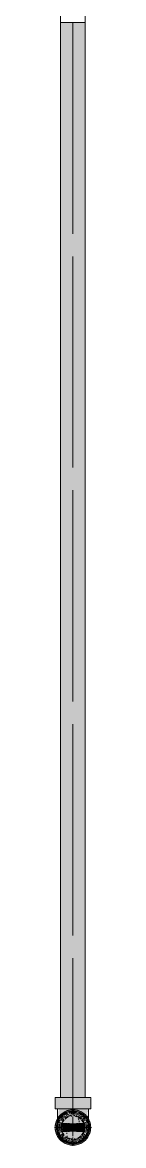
# Model space of a CAD drawing. Header units: millimetres. Extents: x -4000 to 187956, y -58990 to 162485.
# Drawn here: x 109225 to 109275, y 66426 to 67950 of the extents above; entities that cross this region are included whole.
import ezdxf

# ---------------------------------------------------------------- set-up
doc = ezdxf.new("R2010")
doc.units = ezdxf.units.MM
doc.linetypes.add('Dash 1_16_', pattern=[317.5, 158.75, -158.75])
for name, color, linetype, lineweight in [('F-SPRN', 3, 'Continuous', 9), ('P-PIPE', 3, 'Continuous', 9), ('P-PIPE-CNTR', 3, 'Continuous', 9)]:
    doc.layers.add(name, color=color, linetype=linetype, lineweight=lineweight)

# ---------------------------------------------------------------- blocks, each defined once
blk = doc.blocks.new('Sprinkler_Up - DN20-V487-0_000')
at = {"layer": 'F-SPRN', "transparency": 33554534}
for points in [[(-13.5, 0), (-3.9, 0.7), (-2.3, 4), (-1.3, 4), (-0.6, 4), (0.6, 4), (1.5, 4), (1.7, 2.9), (4.6, 0), (22.2, 0), (18, 13.1), (6.9, 21.2), (-6.9, 21.2), (-18, 13.1), (-22.2, 0)], [(0, -16.7), (4.3, -16.1), (11.8, -11.8), (16.1, -4.3), (16.1, 4.3), (11.8, 11.8), (8.3, 14.4), (0, 16.7), (-4.3, 16.1), (-11.8, 11.8), (-16.1, 4), (-16.1, -4.3), (-11.8, -11.8), (-8.3, -14.4)], [(0, -15.6), (7.8, -13.5), (13.5, -7.8), (15.1, -4), (15.1, 4), (13.5, 7.8), (7.8, 13.5), (0, 15.6), (-7.8, 13.5), (-11, 11), (-15.1, 4), (-15.1, -4), (-11, -11), (-7.8, -13.5)], [(0, -21.2), (6.9, -21.2), (18, -13.1), (22.2, 0), (3.9, -0.7), (1.7, -2.9), (1.2, -3.5), (0.6, -4), (-0.6, -4), (-1.2, -3.5), (-1.7, -2.9), (-4.6, 0), (-22.2, 0), (-18, -13.1), (-6.9, -21.2)], [(-10.9, -5.5), (-10.9, 5.4), (-14.5, 5.4), (-14.5, -5.5)], [(-7.7, -5.5), (-7.7, 5.4), (-10.9, 5.4), (-10.9, -5.5)], [(0, -5.5), (0, 5.4), (-7.7, 5.4), (-7.7, -5.5)], [(-5.7, 0), (5.7, 0), (2.9, 4.9), (-3.4, 4)], [(2.9, -4.9), (5.7, 0), (-5.7, 0), (-2.9, -4.9)], [(0, 0), (4.6, 0), (-0.7, 4), (-4.6, 0)], [(0, -4.6), (4.6, 0), (-4.6, 0)], [(0, -2.6), (1.3, 0), (-1.8, 0)], [(-1.3, 0), (1.8, 0), (0, 2.6)], [(0, -5.5), (7.7, -5.5), (7.7, 5.4), (0, 5.4), (0, 4)], [(10.9, -5.5), (10.9, 5.4), (7.7, 5.4), (7.7, -5.5)], [(14.5, -5.5), (14.5, 5.4), (10.9, 5.4), (10.9, -5.5)]]:
    blk.add_hatch(color=1, dxfattribs=at).paths.add_polyline_path(points)
at = {"layer": 'F-SPRN', "color": 1}
for p, q in [((-11.5, 5.4), (-14.5, 5.4)), ((-14.5, 5.4), (-11.3, 5.4)), ((-14.5, 5.4), (-14.5, 4)), ((-14.5, 3.3), (-14.5, 0)), ((-11.5, 5.4), (-11.5, 4)), ((-10.9, 1.9), (-10.9, 3.6)), ((-10.8, 5.4), (-8, 5.4)), ((-8.1, 5.4), (-10.8, 5.4)), ((-8.1, 5.4), (-8.1, 4)), ((-8.1, 2.5), (-8.1, 0.7)), ((-7.7, 4), (-7.7, 2.7)), ((-7.7, 4), (-7.7, 2.7)), ((-7.7, 2.1), (-7.7, 0.5)), ((-7.7, 2.1), (-7.7, 0.5)), ((-6.7, 5.4), (-4.7, 5.4)), ((-5.8, 3.8), (-5.8, 2.2)), ((-2.1, 0.1), (-2.1, 0)), ((-2.1, 0), (-2.1, 0)), ((-2.1, 0), (-2.1, -0.1)), ((-1.4, 1.5), (-1.5, 1.5)), ((-1.5, 1.5), (-1.5, 1.4)), ((-1.4, 1.6), (-1.4, 1.5)), ((-1.1, 1.8), (-1.2, 1.7)), ((-1.2, 1.7), (-1.2, 1.7)), ((-0.6, 2), (-0.7, 2)), ((-0.4, 2), (-0.5, 2)), ((0, 2.1), (-0.1, 2.1)), ((0.1, 2.1), (0, 2.1)), ((0.2, 2.1), (0.1, 2.1)), ((0.6, 2), (0.5, 2)), ((0.7, 2), (0.6, 2)), ((0.8, 1.9), (0.7, 2)), ((2.1, 0), (2.1, 0.1)), ((2.1, 0), (2.1, 0)), ((4.7, 5.4), (6.5, 5.4)), ((7.7, 5.4), (10.8, 5.4)), ((7.7, 5.2), (7.7, 2.7)), ((7.7, 5.2), (7.7, 2.7)), ((7.7, 2.3), (7.7, 0.5)), ((7.7, 2.3), (7.7, 0.5)), ((10.8, 5.4), (8.1, 5.4)), ((8.1, 5.4), (8.1, 4)), ((8.1, 2.5), (8.1, 0.4)), ((10.9, 5.4), (14.5, 5.4)), ((10.9, 3.6), (10.9, 0.2)), ((14.5, 5.4), (11.5, 5.4)), ((11.5, 5.4), (11.5, 4)), ((11.5, 3), (11.5, 0.2)), ((14.5, 5.4), (14.5, 4)), ((14.5, 3.7), (14.5, -5.5)), ((-14.5, -1.3), (-14.5, -3.7)), ((-11.1, -5.5), (-14.5, -5.5)), ((-14.5, -5.5), (-11.5, -5.5)), ((-10.9, -2.6), (-10.9, -1.3)), ((-10.8, -5.5), (-8.1, -5.5)), ((-7.8, -5.5), (-10.8, -5.5)), ((-8.1, -4.2), (-8.1, -5.5)), ((-7.7, -2.7), (-7.7, -4)), ((-7.7, -2.7), (-7.7, -4)), ((-7, -5.5), (-5.8, -5.5)), ((-4.8, -5.5), (-7, -5.5)), ((-5.8, -2.3), (-5.8, -3.8)), ((-2.1, -0.2), (-2.1, -0.3)), ((0, -2.1), (0.1, -2.1)), ((7, -5.5), (4.8, -5.5)), ((5.8, -2.2), (5.8, -3.8)), ((5.8, -5.5), (7, -5.5)), ((7.7, -0.5), (7.7, -2.3)), ((7.7, -0.5), (7.7, -2.3)), ((7.7, -2.7), (7.7, -5.4)), ((7.7, -2.7), (7.7, -5.4)), ((10.8, -5.5), (7.7, -5.5)), ((8.1, -0.4), (8.1, -2.5)), ((8.1, -2.8), (8.1, -5.5)), ((8.1, -5.5), (10.8, -5.5)), ((10.9, -0.2), (10.9, -3.6)), ((14.5, -5.5), (10.9, -5.5)), ((11.5, -0.2), (11.5, -3)), ((11.5, -4), (11.5, -5.5)), ((11.5, -5.5), (14.5, -5.5))]:
    blk.add_line(p, q, dxfattribs=at)
at = {"layer": 'F-SPRN', "color": 1, "flags": 128}
for points in [[(-2, 0.5), (-2, 0.4), (-2.1, 0.3)], [(-2.1, 0.3), (-2.1, 0.2), (-2.1, 0.1)], [(-1.9, 0.8), (-2, 0.7), (-2, 0.6)], [(-2, 0.6), (-2, 0.5), (-2, 0.5)], [(-1.8, 1), (-1.9, 0.9), (-1.9, 0.8), (-1.9, 0.8)], [(-1.5, 1.4), (-1.6, 1.3), (-1.6, 1.3), (-1.7, 1.2), (-1.7, 1.1), (-1.8, 1.1), (-1.8, 1)], [(-1.2, 1.7), (-1.3, 1.6), (-1.4, 1.6)], [(-0.9, 1.9), (-0.9, 1.9), (-1, 1.8), (-1.1, 1.8)], [(-0.7, 2), (-0.8, 1.9), (-0.9, 1.9)], [(-0.5, 2), (-0.6, 2), (-0.6, 2)], [(-0.2, 2.1), (-0.3, 2.1), (-0.4, 2)], [(-0.1, 2.1), (-0.1, 2.1), (-0.2, 2.1)], [(0.4, 2), (0.3, 2.1), (0.2, 2.1)], [(0.5, 2), (0.4, 2), (0.4, 2)], [(1.1, 1.7), (1.1, 1.8), (1, 1.8), (0.9, 1.9), (0.8, 1.9), (0.8, 1.9)], [(1.4, 1.5), (1.3, 1.6), (1.3, 1.7), (1.2, 1.7), (1.1, 1.7)], [(2.1, 0.1), (2.1, 0.2), (2.1, 0.2), (2.1, 0.3), (2, 0.4), (2, 0.5), (2, 0.6), (2, 0.7), (1.9, 0.7), (1.9, 0.8), (1.9, 0.9), (1.8, 1), (1.8, 1), (1.8, 1.1), (1.7, 1.2), (1.7, 1.2), (1.6, 1.3), (1.6, 1.4), (1.5, 1.4), (1.4, 1.5), (1.4, 1.5)], [(-2.1, -0.1), (-2.1, -0.2), (-2.1, -0.2)], [(-2.1, -0.3), (-2, -0.4), (-2, -0.5), (-2, -0.6), (-2, -0.7), (-1.9, -0.7), (-1.9, -0.8), (-1.9, -0.9), (-1.8, -1), (-1.8, -1), (-1.8, -1.1), (-1.7, -1.2), (-1.7, -1.2), (-1.6, -1.3), (-1.6, -1.4), (-1.5, -1.4), (-1.4, -1.5), (-1.4, -1.5), (-1.3, -1.6), (-1.3, -1.7), (-1.2, -1.7), (-1.1, -1.7), (-1.1, -1.8), (-1, -1.8), (-0.9, -1.9), (-0.8, -1.9), (-0.8, -1.9), (-0.7, -2), (-0.6, -2), (-0.5, -2), (-0.4, -2), (-0.4, -2), (-0.3, -2.1), (-0.2, -2.1), (-0.1, -2.1), (0, -2.1)], [(0.1, -2.1), (0.1, -2.1), (0.2, -2.1), (0.3, -2.1), (0.4, -2), (0.5, -2), (0.6, -2), (0.6, -2), (0.7, -2), (0.8, -1.9), (0.9, -1.9), (0.9, -1.9), (1, -1.8), (1.1, -1.8), (1.2, -1.7), (1.2, -1.7), (1.3, -1.6), (1.4, -1.6), (1.4, -1.5), (1.5, -1.5), (1.5, -1.4), (1.6, -1.3), (1.6, -1.3), (1.7, -1.2), (1.7, -1.1), (1.8, -1.1), (1.8, -1), (1.9, -0.9), (1.9, -0.8), (1.9, -0.8), (2, -0.7), (2, -0.6), (2, -0.5), (2, -0.5), (2, -0.4), (2.1, -0.3), (2.1, -0.2), (2.1, -0.1), (2.1, 0)]]:
    blk.add_lwpolyline(points, dxfattribs=at)
at = {"layer": 'F-SPRN', "color": 1}
for radius, start, end in [(22.2, 360, 180), (21.9, 126.6942, 143.2701), (21.9, 108.2621, 125.7507), (16.7, 106.5995, 120), (16.7, 106.5995, 120), (21.9, 99.348, 107.901), (16.7, 96.4143, 105), (16.7, 96.4143, 105), (21.9, 90.145, 98.8503), (15.6, 95.5762, 100.6843), (15.6, 95.5762, 100.6843), (16.7, 83.0684, 90), (16.7, 83.0684, 90), (21.9, 72.5583, 89.4624), (15.6, 75.573, 80.5892), (15.6, 75.573, 80.5892), (16.7, 75, 75.1931), (16.7, 60, 75), (16.7, 60, 75), (16.7, 75, 75.1931), (21.9, 54.2493, 71.7379), (21.9, 36.7299, 53.3058), (21.9, 165.6773, 179.2615), (21.9, 144.7698, 164.8151), (16.7, 167.6802, 180), (16.7, 167.6802, 180), (16.7, 165, 166.2392), (16.7, 165, 166.2392), (16.7, 155.3879, 164.9693), (16.7, 155.3879, 164.9693), (15.6, 166.4265, 180), (15.6, 166.4265, 180), (15.6, 150.9409, 165), (15.6, 159.6139, 165.2993), (15.6, 165, 165.2993), (16.7, 136.7213, 149.931), (16.7, 136.7213, 149.931), (15.6, 150.9409, 156.3845), (15.6, 138.4214, 150), (15.6, 138.4214, 150), (16.7, 121.4181, 130.5751), (16.7, 121.4181, 130.5751), (15.6, 120.5262, 133.2078), (15.6, 120.5262, 133.2078), (15.6, 114.4363, 119.9813), (15.6, 114.4363, 119.9813), (4.63, 155.7832, 180), (4.63, 155.7832, 180), (5.71, 120, 131.9743), (4.63, 109.0192, 138.2703), (4.63, 109.0192, 138.2703), (2.56, 109.0192, 168.8278), (2.56, 109.0192, 168.8278), (2.04, 109.0192, 180), (4.63, 90, 102.999), (4.63, 77.001, 102.999), (4.63, 77.001, 90), (3.81, 57.0577, 90), (2.56, 14.5599, 90), (2.56, 14.5599, 90), (2.04, 10.4703, 90), (4.63, 17.9592, 54.3832), (4.63, 17.9592, 54.3832), (3.81, 16.1605, 43.8358), (5.71, 48.0257, 60), (15.6, 74.1219, 75), (15.6, 74.1219, 75), (15.6, 67.5614, 74.1219), (15.6, 67.5614, 74.1219), (15.6, 60.0187, 65.5637), (15.6, 60.0187, 65.5637), (15.6, 46.7922, 60), (15.6, 46.7922, 60), (16.7, 49.4249, 58.5819), (16.7, 49.4249, 58.5819), (15.6, 30, 41.5786), (15.6, 30, 41.5786), (16.7, 30, 43.2787), (16.7, 30, 43.2787), (15.6, 23.6155, 29.5646), (15.6, 15, 29.5646), (15.6, 15, 20.3861), (15.6, 14.7007, 15), (15.6, 14.7007, 15), (16.7, 15, 24.6121), (16.7, 15, 24.6121), (15.6, 360, 13.6618), (15.6, 0, 13.6618), (16.7, 13.7608, 15), (16.7, 13.7608, 15), (16.7, 360, 12.3198), (16.7, 0, 12.3198), (21.9, 15.1849, 35.2302), (21.9, 0.7385, 14.3227), (22.2, 180, 360), (21.9, 180.7385, 194.3227), (21.9, 195.1849, 215.2302), (21.9, 216.7299, 233.3058), (16.7, 180, 192.3198), (16.7, 180, 192.3198), (16.7, 195.0307, 204.6121), (16.7, 195.0307, 204.6121), (15.6, 181.9082, 193.6618), (15.6, 181.9082, 193.6618), (15.6, 197.3339, 209.5646), (15.6, 197.3339, 209.5646), (16.7, 210.069, 223.2787), (16.7, 210.069, 223.2787), (15.6, 212.5472, 221.5786), (15.6, 212.5472, 221.5786), (16.7, 229.4249, 238.5819), (16.7, 229.4249, 238.5819), (15.6, 233.795, 240), (15.6, 233.795, 240), (16.7, 240, 255), (16.7, 240, 255), (15.6, 240.0187, 254.5481), (15.6, 240.0187, 254.5481), (4.63, 197.9592, 0), (4.63, 197.9592, 270), (15.6, 255, 267.64), (15.6, 255, 267.64), (3.81, 196.1605, 360), (2.56, 191.1677, 0), (2.56, 191.1677, 360), (2.04, 190.4703, 0), (4.63, 270, 360), (16.7, 286.5995, 300), (16.7, 286.5995, 300), (15.6, 294.4363, 299.9813), (15.6, 294.4363, 299.9813), (15.6, 300, 313.2078), (15.6, 300, 313.2078), (16.7, 301.4181, 310.5751), (16.7, 301.4181, 310.5751), (15.6, 318.4214, 330), (15.6, 318.4214, 330), (16.7, 316.7213, 330), (16.7, 316.7213, 330), (21.9, 306.6942, 323.2701), (15.6, 330.4354, 345), (15.6, 330.4354, 336.3845), (15.6, 339.6139, 345), (15.6, 346.3382, 360), (15.6, 346.3382, 360), (16.7, 335.3879, 345), (16.7, 335.3879, 345), (16.7, 347.6802, 360), (16.7, 347.6802, 360), (21.9, 324.7698, 344.8151), (21.9, 345.6773, 359.2615), (21.9, 234.2493, 251.7379), (21.9, 252.5583, 269.4624), (16.7, 263.0684, 270), (16.7, 263.0684, 270), (21.9, 270.145, 278.8503), (15.6, 275.5762, 280.6843), (15.6, 275.5762, 280.6843), (16.7, 276.4143, 285), (16.7, 276.4143, 285), (21.9, 279.348, 287.901), (21.9, 288.2621, 305.7507)]:
    blk.add_arc((0, 0), radius, start, end, dxfattribs=at)
blk = doc.blocks.new('Steel_Transition_Threaded_HoaPhat - Standard-V488-0_000')
at = {"layer": 'P-PIPE', "lineweight": 13, "transparency": 33554534}
h = blk.add_hatch(color=1, dxfattribs=at)
h.paths.add_polyline_path([(109250, 66427.6), (109255.8, 66428.4), (109261.3, 66430.6), (109265.9, 66434.2), (109269.5, 66438.8), (109271.7, 66444.3), (109272, 66454), (109271.7, 66455.9), (109269.5, 66461.3), (109265.9, 66466), (109261.3, 66469.6), (109254.3, 66472), (109250, 66472.6), (109244.2, 66471.8), (109238.8, 66469.6), (109234.1, 66466), (109230.5, 66461.3), (109228, 66454), (109227.5, 66450.1), (109228.3, 66444.3), (109230.5, 66438.8), (109234.1, 66434.2), (109238.8, 66430.6), (109244.2, 66428.4)])
h.paths.add_polyline_path([(109250, 66430), (109244.8, 66430.7), (109240, 66432.7), (109235.8, 66435.9), (109232.6, 66440), (109230.6, 66444.9), (109230.4, 66454), (109230.6, 66455.3), (109232.6, 66460.1), (109235.8, 66464.3), (109240, 66467.5), (109244.8, 66469.5), (109254.3, 66469.6), (109255.2, 66469.5), (109260.1, 66467.5), (109264.2, 66464.3), (109267.4, 66460.1), (109269.6, 66454), (109270.1, 66450.1), (109269.4, 66444.9), (109267.4, 66440), (109264.2, 66435.9), (109260.1, 66432.7), (109255.2, 66430.7)])
for points in [[(109250, 66430), (109250, 66433.7), (109241.8, 66435.9), (109235.8, 66441.9), (109233.6, 66450.1), (109235.8, 66458.3), (109241.8, 66464.3), (109250, 66466.5), (109250, 66470.2), (109244.8, 66469.5), (109240, 66467.5), (109235.8, 66464.3), (109232.6, 66460.1), (109230.4, 66454), (109229.9, 66450.1), (109230.6, 66444.9), (109232.6, 66440), (109235.8, 66435.9), (109240, 66432.7), (109244.8, 66430.7)], [(109250, 66430), (109255.2, 66430.7), (109260.1, 66432.7), (109264.2, 66435.9), (109267.4, 66440), (109269.4, 66444.9), (109269.6, 66454), (109269.4, 66455.3), (109267.4, 66460.1), (109264.2, 66464.3), (109260.1, 66467.5), (109254.3, 66469.6), (109250, 66470.2), (109250, 66466.5), (109258.2, 66464.3), (109264.2, 66458.3), (109266.4, 66450.1), (109264.2, 66441.9), (109258.2, 66435.9), (109250, 66433.7)], [(109250, 66431.6), (109254.8, 66432.2), (109259.3, 66434.1), (109263.1, 66437), (109266, 66440.8), (109267.9, 66445.3), (109268, 66454), (109267.9, 66454.9), (109266, 66459.3), (109263.1, 66463.2), (109259.3, 66466.1), (109254.3, 66468), (109250, 66468.6), (109245.2, 66468), (109240.8, 66466.1), (109236.9, 66463.2), (109234, 66459.3), (109232, 66454), (109231.5, 66450.1), (109232.1, 66445.3), (109234, 66440.8), (109236.9, 66437), (109240.8, 66434.1), (109245.2, 66432.2)]]:
    blk.add_hatch(color=1, dxfattribs=at).paths.add_polyline_path(points)
at = {"layer": 'P-PIPE', "color": 20, "lineweight": 13}
blk.add_line((109254.2, 66465.9), (109254.3, 66465.9), dxfattribs=at)
for radius, start, end in [(22.5, 90, 270), (22.5, 120, 135), (22.5, 105, 120), (22.5, 90, 105), (20.1, 100.9975, 105), (20.1, 90.5246, 98.5089), (22.5, 75, 90), (22.5, 270, 90), (20.1, 75, 87.9279), (20.1, 60, 75), (22.5, 60, 75), (22.5, 45, 60), (22.5, 165, 180), (22.5, 150, 165), (20.1, 168.5883, 180), (22.5, 135, 150), (20.1, 150, 162.7449), (18.5, 167.6014, 193.4061), (18.5, 167.6014, 180), (18.5, 165, 167.6014), (18.5, 165, 167.6014), (18.5, 157.6232, 165), (18.5, 157.6232, 165), (20.1, 135, 148.1553), (18.5, 136.4297, 150), (18.5, 136.4297, 150), (16.4, 165, 166.0137), (16.4, 158.0319, 163.506), (20.1, 128.8856, 135), (16.4, 143.5463, 150), (18.5, 123.4976, 133.2041), (18.5, 123.4976, 133.2041), (20.1, 120, 125.0043), (16.4, 121.0738, 128.0319), (20.1, 109.6859, 120), (18.5, 106.819, 120), (18.5, 106.819, 120), (16.4, 115.1607, 120), (16.4, 107.4657, 111.9681), (18.5, 91.4353, 103.2046), (18.5, 91.4353, 103.2046), (16.4, 96.2132, 104.6042), (18.5, 78.0986, 90), (18.5, 78.0986, 90), (18.5, 75, 76.6588), (18.5, 75, 76.6588), (18.5, 60, 75), (18.5, 60, 75), (16.4, 66.9681, 72.9388), (16.4, 50.4733, 56.6389), (20.1, 54.9957, 60), (18.5, 46.7959, 56.5024), (18.5, 46.7959, 56.5024), (20.1, 45, 51.1144), (16.4, 30, 38.0319), (18.5, 30, 43.5703), (18.5, 30, 43.5703), (20.1, 31.8447, 45), (16.4, 13.9863, 15), (22.5, 30, 45), (18.5, 15, 22.3768), (18.5, 15, 22.3768), (20.1, 17.2551, 30), (18.5, 12.3986, 15), (18.5, 12.3986, 15), (18.5, 346.5939, 12.3986), (18.5, 0, 12.3986), (22.5, 15, 30), (20.1, 0, 11.4117), (22.5, 0, 15), (22.5, 180, 195), (22.5, 195, 210), (20.1, 180, 193.9501), (22.5, 210, 225), (20.1, 197.2551, 210), (18.5, 180, 193.4061), (18.5, 195, 202.3768), (18.5, 195, 202.3768), (20.1, 211.8447, 225), (16.4, 168.5467, 178.9063), (16.4, 184.8393, 191.4533), (18.5, 210, 223.5703), (18.5, 210, 223.5703), (16.4, 210.6635, 216.4537), (18.5, 316.4297, 330), (18.5, 316.4297, 330), (20.1, 315, 328.1553), (16.4, 338.0319, 342.8691), (22.5, 315, 330), (16.4, 353.5463, 8.0319), (18.5, 337.6232, 345), (18.5, 337.6232, 345), (20.1, 330, 342.7449), (18.5, 346.5939, 0), (20.1, 346.0499, 0), (22.5, 330, 345), (22.5, 345, 0), (22.5, 225, 240), (20.1, 225, 231.1144), (18.5, 226.7959, 236.5024), (18.5, 226.7959, 236.5024), (20.1, 234.9957, 240), (22.5, 240, 255), (16.4, 230.4733, 236.6389), (20.1, 240, 255), (18.5, 240, 255), (18.5, 240, 255), (16.4, 240, 246.5955), (22.5, 255, 270), (16.4, 250.3629, 255), (20.1, 255.0607, 267.9279), (18.5, 258.0986, 270), (18.5, 258.0986, 270), (16.4, 264.1652, 268.506), (22.5, 270, 285), (20.1, 270.5246, 278.5089), (18.5, 271.4353, 283.2046), (18.5, 271.4353, 283.2046), (16.4, 276.2132, 283.9063), (20.1, 280.9975, 285), (16.4, 287.4657, 291.9681), (18.5, 286.819, 300), (18.5, 286.819, 300), (22.5, 285, 300), (16.4, 293.4045, 300), (20.1, 289.6859, 300), (20.1, 300, 305.0043), (18.5, 303.4976, 313.2041), (18.5, 303.4976, 313.2041), (22.5, 300, 315), (20.1, 308.8856, 315)]:
    blk.add_arc((109250, 66450.1), radius, start, end, dxfattribs=at)
blk = doc.blocks.new('Steel_Elbow_Threaded_HoaPhat - Standard-V489-0_000')
at = {"layer": 'P-PIPE', "lineweight": 13, "transparency": 33554534}
for points in [[(109233, 66475.5), (109250, 66475.5), (109250, 66490.6), (109225.9, 66490.6), (109226.7, 66475.5), (109229.1, 66475.5)], [(109274.1, 66475.5), (109273.3, 66490.6), (109250, 66490.6), (109250, 66475.5), (109273.3, 66475.5)], [(109250, 66426), (109256.2, 66426.8), (109262.1, 66429.2), (109267.1, 66433), (109270.9, 66438), (109273.3, 66443.8), (109273.6, 66454), (109273.3, 66456.3), (109270.9, 66462.1), (109267.1, 66467.1), (109262.1, 66471), (109254.3, 66473.6), (109250, 66474.2), (109243.8, 66473.4), (109237.9, 66471), (109233, 66467.1), (109229.1, 66462.1), (109226.4, 66454), (109225.9, 66450.1), (109226.7, 66443.8), (109229.1, 66438), (109233, 66433), (109237.9, 66429.2), (109243.8, 66426.8)]]:
    blk.add_hatch(color=1, dxfattribs=at).paths.add_polyline_path(points)
h = blk.add_hatch(color=1, dxfattribs=at)
h.paths.add_polyline_path([(109242.8, 66470), (109240.3, 66470), (109244.1, 66471.9)])
h.paths.add_polyline_path([(109229.8, 66460.2), (109231.2, 66460.7), (109237.2, 66467.6), (109242.8, 66470), (109250, 66471.2), (109250, 66475.5), (109231.7, 66475.5), (109230.3, 66471.7), (109230.1, 66464.3)])
h = blk.add_hatch(color=1, dxfattribs=at)
h.paths.add_polyline_path([(109266.9, 66465.3), (109269.5, 66460.7), (109268.6, 66464.6)])
h.paths.add_polyline_path([(109270.9, 66458.6), (109270.6, 66467.2), (109269.5, 66466.8), (109269.4, 66470.9), (109270.7, 66471.2), (109269.6, 66475.5), (109250, 66475.5), (109250, 66471.2), (109257.2, 66470), (109255.9, 66471.9), (109263.4, 66467.2), (109267.4, 66463.1), (109266.2, 66468.2), (109268.6, 66464.6)])
at = {"layer": 'P-PIPE', "color": 20, "lineweight": 13}
for p, q in [((109225.9, 66490.6), (109225.9, 66475.5)), ((109226.7, 66490.6), (109225.9, 66490.6)), ((109250, 66490.6), (109225.9, 66490.6)), ((109229.1, 66490.6), (109226.7, 66490.6)), ((109233, 66490.6), (109229.1, 66490.6)), ((109237.9, 66490.6), (109233.8, 66490.6)), ((109250, 66490.6), (109238.2, 66490.6)), ((109254.3, 66490.6), (109250, 66490.6)), ((109274.1, 66490.6), (109250, 66490.6)), ((109261.8, 66490.6), (109254.3, 66490.6)), ((109266.2, 66490.6), (109262.1, 66490.6)), ((109270.9, 66490.6), (109267.1, 66490.6)), ((109273.3, 66490.6), (109270.9, 66490.6)), ((109274.1, 66490.6), (109273.3, 66490.6)), ((109274.1, 66475.5), (109274.1, 66490.6)), ((109225.9, 66475.5), (109226.7, 66475.5)), ((109225.9, 66475.5), (109250, 66475.5)), ((109226.7, 66475.5), (109229.1, 66475.5)), ((109229.2, 66475.5), (109228.9, 66475.5)), ((109229.2, 66475.5), (109228.9, 66475.5)), ((109229.1, 66475.5), (109231.5, 66475.5)), ((109231.7, 66475.5), (109229.2, 66475.5)), ((109231.7, 66475.5), (109229.2, 66475.5)), ((109231.5, 66475.5), (109233, 66475.5)), ((109232.8, 66475.5), (109231.7, 66475.5)), ((109236.4, 66475.5), (109231.7, 66475.5)), ((109236.4, 66475.5), (109233.8, 66475.5)), ((109234, 66475.5), (109242.7, 66475.5)), ((109242.8, 66475.5), (109236.4, 66475.5)), ((109242.8, 66475.5), (109236.4, 66475.5)), ((109250, 66475.5), (109243.7, 66475.5)), ((109250, 66475.5), (109243.7, 66475.5)), ((109243.8, 66475.5), (109250, 66475.5)), ((109250, 66475.5), (109256.2, 66475.5)), ((109250, 66475.5), (109274.1, 66475.5)), ((109256.3, 66475.5), (109250, 66475.5)), ((109256.3, 66475.5), (109250, 66475.5)), ((109263.6, 66475.5), (109257.2, 66475.5)), ((109263.6, 66475.5), (109257.2, 66475.5)), ((109257.3, 66475.5), (109266, 66475.5)), ((109266.2, 66475.5), (109263.6, 66475.5)), ((109268.3, 66475.5), (109263.6, 66475.5)), ((109267.1, 66475.5), (109269.7, 66475.5)), ((109268.3, 66475.5), (109267.2, 66475.5)), ((109269.9, 66475.5), (109268.3, 66475.5)), ((109270.8, 66475.5), (109268.3, 66475.5)), ((109269.7, 66475.5), (109270.9, 66475.5)), ((109270.8, 66475.5), (109269.9, 66475.5)), ((109271.2, 66475.5), (109270.8, 66475.5)), ((109271.2, 66475.5), (109270.8, 66475.5)), ((109270.9, 66475.5), (109273.3, 66475.5)), ((109273.3, 66475.5), (109274.1, 66475.5)), ((109228.9, 66460.9), (109228.9, 66461.8)), ((109228.9, 66460.1), (109228.9, 66460.9)), ((109228.9, 66459.3), (109228.9, 66460.1)), ((109228.9, 66458.5), (109228.9, 66459.3)), ((109228.9, 66457.8), (109228.9, 66458.5)), ((109228.9, 66457.1), (109228.9, 66457.8)), ((109228.9, 66456.4), (109228.9, 66457.1)), ((109228.9, 66455.7), (109228.9, 66456.4)), ((109228.9, 66455.1), (109228.9, 66455.7)), ((109228.9, 66454.5), (109228.9, 66455.1)), ((109228.9, 66454), (109228.9, 66454.5)), ((109271.2, 66462), (109271.2, 66461.2)), ((109271.2, 66461.2), (109271.2, 66460.3)), ((109271.2, 66460.3), (109271.2, 66459.5)), ((109271.2, 66459.5), (109271.2, 66458.7)), ((109271.2, 66458.7), (109271.2, 66458)), ((109271.2, 66458), (109271.2, 66457.3)), ((109271.2, 66457.3), (109271.2, 66456.6)), ((109271.2, 66456.6), (109271.2, 66455.9)), ((109271.2, 66455.9), (109271.2, 66455.3)), ((109271.2, 66455.3), (109271.2, 66454.7)), ((109271.2, 66454.7), (109271.2, 66454.1)), ((109228.9, 66450.1), (109228.9, 66450.1)), ((109228.9, 66449.9), (109228.9, 66450.1)), ((109228.9, 66449), (109228.9, 66449.9)), ((109228.9, 66448.2), (109228.9, 66449)), ((109229, 66447.3), (109228.9, 66448.2)), ((109229.7, 66444), (109229.5, 66444.8)), ((109231.3, 66440.1), (109231, 66440.9)), ((109231.8, 66439.4), (109231.3, 66440.1)), ((109232.2, 66438.7), (109231.8, 66439.4)), ((109267.9, 66438.9), (109267.5, 66438.1)), ((109269.8, 66442.6), (109269.5, 66441.9)), ((109270.5, 66445.1), (109270.3, 66444.2)), ((109271, 66447.6), (109270.9, 66446.7)), ((109271.1, 66448.4), (109271, 66447.6)), ((109271.2, 66450.9), (109271.2, 66450.7)), ((109271.2, 66450.7), (109271.2, 66450.5)), ((109271.2, 66450.1), (109271.2, 66450.1)), ((109235.4, 66434.8), (109234.8, 66435.4)), ((109237.4, 66433.1), (109236.7, 66433.6)), ((109242.6, 66430.3), (109241.8, 66430.6)), ((109243.3, 66430), (109242.6, 66430.3)), ((109250.2, 66428.9), (109250, 66428.9)), ((109253.6, 66429.2), (109252.8, 66429.1)), ((109260.7, 66431.8), (109260, 66431.4)), ((109262.8, 66433.3), (109262.1, 66432.8)), ((109263.5, 66433.8), (109262.8, 66433.3)), ((109265.3, 66435.5), (109264.7, 66434.9)), ((109267, 66437.5), (109266.4, 66436.8)), ((109267.5, 66438.1), (109267, 66437.5))]:
    blk.add_line(p, q, dxfattribs=at)
at = {"layer": 'P-PIPE', "color": 20, "lineweight": 13, "flags": 128}
for points in [[(109228.9, 66461.8), (109228.9, 66462.6), (109228.9, 66463.5), (109228.9, 66464.4), (109228.9, 66465.4), (109228.9, 66466.3), (109228.9, 66467.3), (109228.9, 66468.2), (109228.9, 66469.2), (109228.9, 66470.2), (109228.9, 66471.2), (109228.9, 66472.2), (109228.9, 66473.2), (109228.9, 66474.2), (109228.9, 66475.2), (109228.9, 66475.5)], [(109271.2, 66475.5), (109271.2, 66474.5), (109271.2, 66473.5), (109271.2, 66472.5), (109271.2, 66471.5), (109271.2, 66470.5), (109271.2, 66469.5), (109271.2, 66468.5), (109271.2, 66467.5), (109271.2, 66466.6), (109271.2, 66465.6), (109271.2, 66464.7), (109271.2, 66463.8), (109271.2, 66462.9), (109271.2, 66462)], [(109228.9, 66453), (109228.9, 66453.4), (109228.9, 66454), (109228.9, 66454)], [(109271.2, 66454.1), (109271.2, 66453.6), (109271.2, 66453.1)], [(109228.9, 66451.1), (109228.9, 66451.4), (109228.9, 66451.7), (109228.9, 66452.1), (109228.9, 66452.5), (109228.9, 66453)], [(109228.9, 66450.6), (109228.9, 66450.8), (109228.9, 66451.1)], [(109228.9, 66450.1), (109228.9, 66450.2), (109228.9, 66450.3), (109228.9, 66450.4), (109228.9, 66450.6)], [(109229.5, 66444.8), (109229.3, 66445.7), (109229.2, 66446.5), (109229, 66447.3)], [(109230.3, 66442.4), (109230, 66443.2), (109229.7, 66444)], [(109231, 66440.9), (109230.6, 66441.6), (109230.3, 66442.4)], [(109233.7, 66436.6), (109233.2, 66437.3), (109232.7, 66438), (109232.2, 66438.7)], [(109268.8, 66440.3), (109268.4, 66439.6), (109267.9, 66438.9)], [(109269.5, 66441.9), (109269.1, 66441.1), (109268.8, 66440.3)], [(109270.3, 66444.2), (109270.1, 66443.4), (109269.8, 66442.6)], [(109270.9, 66446.7), (109270.7, 66445.9), (109270.5, 66445.1)], [(109271.2, 66450.1), (109271.1, 66449.2), (109271.1, 66448.4)], [(109271.2, 66453.1), (109271.2, 66452.6), (109271.2, 66452.2), (109271.2, 66451.8), (109271.2, 66451.5), (109271.2, 66451.2), (109271.2, 66450.9)], [(109271.2, 66450.5), (109271.2, 66450.3), (109271.2, 66450.2), (109271.2, 66450.1)], [(109234.8, 66435.4), (109234.3, 66436), (109233.7, 66436.6)], [(109236.7, 66433.6), (109236.1, 66434.2), (109235.4, 66434.8)], [(109238.8, 66432.2), (109238.1, 66432.6), (109237.4, 66433.1)], [(109240.2, 66431.3), (109239.5, 66431.7), (109238.8, 66432.2)], [(109241.8, 66430.6), (109241, 66431), (109240.2, 66431.3)], [(109245, 66429.5), (109244.2, 66429.8), (109243.3, 66430)], [(109246.6, 66429.2), (109245.8, 66429.4), (109245, 66429.5)], [(109248.3, 66429), (109247.5, 66429.1), (109246.6, 66429.2)], [(109250, 66428.9), (109249.2, 66429), (109248.3, 66429)], [(109252.8, 66429.1), (109251.9, 66429), (109251.1, 66429), (109250.2, 66428.9)], [(109255.3, 66429.6), (109254.4, 66429.4), (109253.6, 66429.2)], [(109256.9, 66430.1), (109256.1, 66429.8), (109255.3, 66429.6)], [(109260, 66431.4), (109259.2, 66431.1), (109258.4, 66430.7), (109257.7, 66430.4), (109256.9, 66430.1)], [(109262.1, 66432.8), (109261.4, 66432.3), (109260.7, 66431.8)], [(109264.7, 66434.9), (109264.1, 66434.3), (109263.5, 66433.8)], [(109266.4, 66436.8), (109265.9, 66436.1), (109265.3, 66435.5)]]:
    blk.add_lwpolyline(points, dxfattribs=at)
at = {"layer": 'P-PIPE', "color": 20, "lineweight": 13}
for radius, start, end in [(24.1, 90, 270), (24.1, 120, 135), (21.1, 112.9377, 125.8024), (24.1, 105, 120), (24.1, 90, 105), (21.1, 99.9464, 104.9657), (21.1, 90, 98.9621), (24.1, 75, 90), (24.1, 270, 90), (21.1, 78.2224, 90), (24.1, 60, 75), (21.1, 60.7988, 67.6705), (24.1, 45, 60), (24.1, 165, 180), (24.1, 150, 165), (24.1, 135, 150), (21.1, 165.7465, 170), (21.1, 150.0076, 164.9665), (21.1, 130, 141.5854), (21.1, 54.1976, 59.9895), (21.1, 38.4146, 50), (24.1, 30, 45), (21.1, 15.0335, 29.9924), (21.1, 10, 10.8221), (24.1, 15, 30), (24.1, 0, 15), (24.1, 180, 195), (24.1, 195, 210), (21.1, 172.25, 178.0438), (21.1, 181.9711, 187.2923), (21.1, 190, 194.2657), (21.1, 195.0455, 203.6505), (21.1, 205.3748, 209.9974), (21.1, 330.0026, 334.1966), (21.1, 336.3495, 344.9545), (21.1, 345.7343, 350), (24.1, 330, 345), (21.1, 1.9562, 7.75), (21.1, 352.7077, 358.0289), (24.1, 345, 0), (24.1, 210, 225), (21.1, 213.7495, 218.4271), (24.1, 225, 240), (21.1, 218.9611, 230), (21.1, 234.2198, 247.0686), (24.1, 240, 255), (24.1, 255, 270), (21.1, 255.037, 270), (24.1, 270, 285), (21.1, 271.1041, 276.3537), (21.1, 279.9303, 284.963), (24.1, 285, 300), (21.1, 292.3235, 303.6981), (24.1, 300, 315), (21.1, 310, 321.0389), (21.1, 321.5729, 325.795), (24.1, 315, 330)]:
    blk.add_arc((109250, 66450.1), radius, start, end, dxfattribs=at)

msp = doc.modelspace()

# ---------------------------------------------------------------- hatches: boundary and pattern name
at = {"layer": 'P-PIPE', "transparency": 33554534}
for points in [[(109250, 66490.6), (109250, 67950.1), (109233.3, 67950.1), (109233.9, 66490.6), (109245.7, 66490.6)], [(109250, 66490.6), (109266.7, 66490.6), (109266.1, 67950.1), (109250, 67950.1), (109250, 66600.1)], [(109241.7, 66435.6), (109242.8, 66437.6), (109241.7, 66441.7), (109242.8, 66445.9), (109245.8, 66449), (109257.2, 66454.3), (109258.4, 66458.4), (109257.2, 66462.6), (109254.3, 66465), (109250, 66466.8), (109241.7, 66464.6), (109235.5, 66458.4), (109233.3, 66450.1), (109235.5, 66441.7), (109238.2, 66438.3)], [(109250, 66433.4), (109258.4, 66435.6), (109261.8, 66438.3), (109266.1, 66445.8), (109266.1, 66454.4), (109261.8, 66461.9), (109258.4, 66464.6), (109250, 66466.8), (109245.7, 66466.2), (109238.2, 66461.9), (109233.9, 66454), (109233.9, 66445.8), (109238.2, 66438.3), (109241.7, 66435.6)]]:
    msp.add_hatch(color=1, dxfattribs=at).paths.add_polyline_path(points)

# ---------------------------------------------------------------- linework, layer by layer
at = {"layer": 'P-PIPE', "color": 20, "lineweight": 13}
for p, q in [((109233.3, 69409.5), (109233.3, 66490.6)), ((109266.7, 66490.6), (109266.7, 69409.5)), ((109233.3, 67950.1), (109266.7, 67950.1)), ((109233.3, 66490.6), (109237.9, 66490.6)), ((109238.2, 66490.6), (109261.8, 66490.6)), ((109262.1, 66490.6), (109266.7, 66490.6))]:
    msp.add_line(p, q, dxfattribs=at)
at = {"layer": 'P-PIPE', "color": 1}
for centre, radius, start, end in [((109250, 66450.1), 16.7, 157.579, 163.5812), ((109250, 66458.4), 8.35, 69.0027, 79.2369), ((109250, 66458.4), 8.35, 316.3183, 330), ((109250, 66458.4), 8.35, 20.1285, 29.0413), ((109250, 66458.4), 8.35, 8.0385, 17.9918), ((109250, 66458.4), 8.35, 352.2824, 1.6717), ((109250, 66450.1), 16.7, 46.0317, 57.203), ((109250, 66450.1), 16.7, 39.3092, 45.2846), ((109250, 66450.1), 16.7, 32.3031, 39.2955), ((109250, 66450.1), 16.7, 23.314, 31.0974), ((109250, 66450.1), 16.7, 16.9375, 22.421), ((109250, 66450.1), 16.7, 170.1108, 177.203), ((109250, 66450.1), 16.7, 182.797, 189.8892), ((109250, 66450.1), 16.7, 190.2154, 195.2487), ((109250, 66441.7), 8.35, 172.0327, 181.5407), ((109250, 66441.7), 8.35, 199.9004, 209.0413), ((109250, 66441.7), 8.35, 131.0366, 150), ((109250, 66441.7), 8.35, 115.6806, 125.5287), ((109250, 66441.7), 8.35, 100.6842, 114.0387), ((109250, 66441.7), 8.35, 90, 100.6842), ((109250, 66458.4), 8.35, 270, 280.6842), ((109250, 66450.1), 16.7, 314.7154, 320.6908), ((109250, 66450.1), 16.7, 328.9026, 336.686), ((109250, 66450.1), 16.7, 337.2636, 343.0625), ((109250, 66450.1), 16.7, 4.3093, 9.8892), ((109250, 66450.1), 16.7, 231.8726, 237.203), ((109250, 66441.7), 8.35, 226.6998, 237.8461), ((109250, 66441.7), 8.35, 249.0027, 259.2369), ((109250, 66450.1), 16.7, 264.6626, 273.5288), ((109250, 66450.1), 16.7, 308.1274, 313.9683)]:
    msp.add_arc(centre, radius, start, end, dxfattribs=at)
at = {"layer": 'P-PIPE-CNTR', "color": 1, "linetype": 'Dash 1_16_'}
for p, q in [((109250, 69409.5), (109250, 66490.6)), ((109250, 69409.5), (109250, 67950.1)), ((109250, 67950.1), (109250, 66490.6)), ((109250, 66472.6), (109250, 66475.1)), ((109250, 66471.2), (109250, 66472.6)), ((109250, 66468.6), (109250, 66470.2)), ((109250, 66463.6), (109250, 66465.2)), ((109250, 66459.8), (109250, 66462.6)), ((109250, 66455.5), (109250, 66459.1)), ((109250, 66452.6), (109250, 66454)), ((109225, 66450.1), (109227.5, 66450.1)), ((109227.8, 66450.1), (109231.5, 66450.1)), ((109231.5, 66450.1), (109233.3, 66450.1)), ((109236.9, 66450.1), (109240.4, 66450.1)), ((109240.4, 66450.1), (109242.3, 66450.1)), ((109245.4, 66450.1), (109247.6, 66450.1)), ((109248.7, 66450.1), (109250, 66450.1)), ((109250, 66450.1), (109250, 66452.1)), ((109250, 66448), (109250, 66450.1)), ((109250, 66450.1), (109251.3, 66450.1)), ((109250, 66445.9), (109250, 66447.5)), ((109250, 66441.1), (109250, 66444.6)), ((109250, 66438.1), (109250, 66440.4)), ((109251.8, 66450.1), (109254.6, 66450.1)), ((109255.7, 66450.1), (109263.5, 66450.1)), ((109266.4, 66450.1), (109268.5, 66450.1)), ((109268.5, 66450.1), (109272.2, 66450.1)), ((109272.5, 66450.1), (109275, 66450.1)), ((109250, 66435), (109250, 66436.5)), ((109250, 66432.2), (109250, 66433.4)), ((109250, 66430), (109250, 66431.6)), ((109250, 66427.6), (109250, 66428.9)), ((109250, 66425.1), (109250, 66427.6))]:
    msp.add_line(p, q, dxfattribs=at)
at = {"layer": 'P-PIPE-CNTR', "color": 20, "lineweight": 13}
for p, q in [((109250, 66490.6), (109250, 66475.5)), ((109250, 66475.5), (109250, 66474.1)), ((109250, 66474.1), (109250, 66472.3)), ((109250, 66472.2), (109250, 66470.8)), ((109250, 66469.7), (109250, 66467.9)), ((109250, 66464.4), (109250, 66462.9)), ((109250, 66461.9), (109250, 66459.4)), ((109250, 66458.8), (109250, 66457.5)), ((109250, 66457.5), (109250, 66454.1)), ((109250, 66452.3), (109250, 66451)), ((109250, 66450.7), (109250, 66450.1))]:
    msp.add_line(p, q, dxfattribs=at)

# ---------------------------------------------------------------- block references
at = {"layer": 'F-SPRN', "color": 1}
msp.add_blockref('Sprinkler_Up - DN20-V487-0_000', (109250, 66450.1), dxfattribs=at)
at = {"layer": 'P-PIPE', "color": 20, "lineweight": 13}
for name in ['Steel_Elbow_Threaded_HoaPhat - Standard-V489-0_000', 'Steel_Transition_Threaded_HoaPhat - Standard-V488-0_000']:
    msp.add_blockref(name, (0, 0), dxfattribs=at)

doc.saveas('drawing.dxf')
